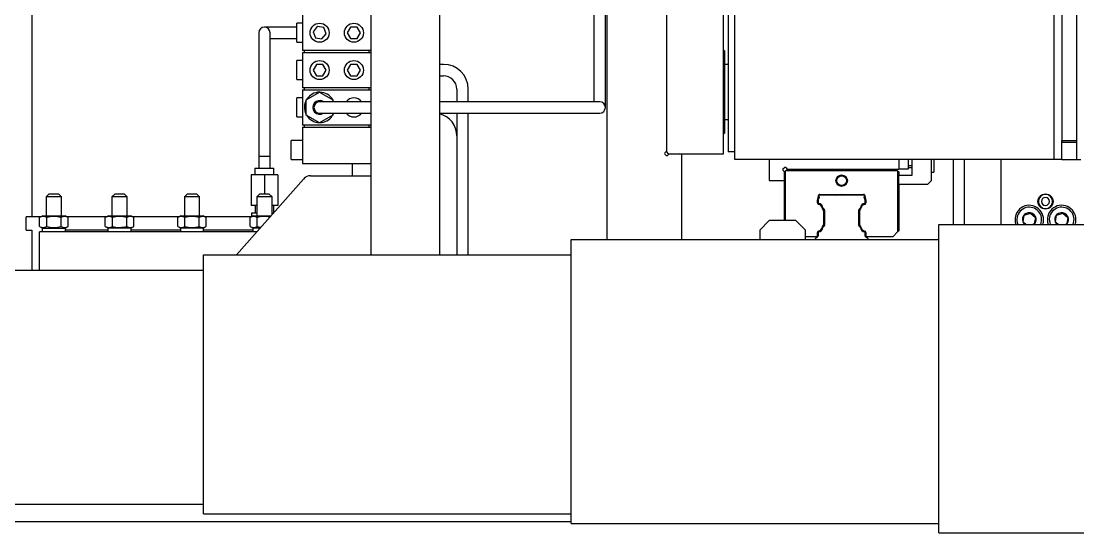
# Model space of a CAD drawing. Extents: x 387 to 958, y 84 to 319.
# Drawn here: x 517.87 to 546.03, y 115.59 to 129.23 of the extents above; entities that cross this region are included whole.
import ezdxf

# ---------------------------------------------------------------- set-up
doc = ezdxf.new("R2010")
doc.units = 0
doc.layers.get('0').update_dxf_attribs({"linetype": 'CONTINUOUS'})

msp = doc.modelspace()

# ---------------------------------------------------------------- linework, layer by layer
at = {"color": 7, "linetype": 'CONTINUOUS'}
for p, q in [((546.0051273, 125.538265), (546.0051273, 144.3224675)), ((545.3959099, 125.538265), (545.3959099, 143.3578733)), ((545.5989824, 143.5609458), (545.5989824, 125.995178)), ((546.0051273, 125.995178), (546.0051273, 143.5609458)), ((518.1588162, 135.8949604), (518.1588162, 124.0152215)), ((527.1955407, 122.9998592), (527.1955407, 134.9303662)), ((536.8922507, 125.538265), (536.8922507, 134.9811344)), ((536.587642, 125.6905693), (536.587642, 133.8134677)), ((535.0645985, 133.7416708), (535.0645985, 125.7623663)), ((533.1354101, 132.9504098), (533.1354101, 127.4369925)), ((529.0231928, 132.6965692), (529.0231928, 122.9998592)), ((533.4400188, 127.4369925), (533.4400188, 132.8488735)), ((533.490787, 123.4060041), (533.490787, 132.6965692)), ((536.7145623, 129.5545998), (536.7145623, 125.741042)), ((525.3678886, 129.3915649), (525.3678886, 128.447278)), ((524.8602074, 129.0717258), (524.3525263, 129.0717258)), ((525.2155842, 129.0717258), (524.8602074, 129.0717258)), ((525.2155842, 128.9194214), (525.2155842, 129.173262)), ((525.3678886, 129.173262), (525.2155842, 129.173262)), ((525.7622147, 129.0837738), (525.6511748, 128.9473958)), ((525.9358415, 129.0557994), (525.7622147, 129.0837738)), ((525.9984284, 128.8914471), (525.9358415, 129.0557994)), ((526.6506947, 129.0717258), (526.5627618, 128.9194214)), ((526.8265606, 129.0717258), (526.6506947, 129.0717258)), ((526.9144936, 128.9194214), (526.8265606, 129.0717258)), ((524.2002219, 128.9194214), (524.2002219, 128.4117403)), ((524.5048306, 128.4117403), (524.5048306, 128.9194214)), ((524.5048306, 128.7671171), (524.8602074, 128.7671171)), ((524.8602074, 128.7671171), (525.2155842, 128.7671171)), ((525.2155842, 128.6655809), (525.2155842, 128.9194214)), ((525.6511748, 128.9473958), (525.7137617, 128.7830434)), ((525.7137617, 128.7830434), (525.8873885, 128.7550691)), ((525.8873885, 128.7550691), (525.9984284, 128.8914471)), ((526.5627618, 128.9194214), (526.6506947, 128.7671171)), ((526.6506947, 128.7671171), (526.8265606, 128.7671171)), ((526.8265606, 128.7671171), (526.9144936, 128.9194214)), ((524.2002219, 128.4117403), (524.2002219, 125.633601)), ((524.5048306, 125.633601), (524.5048306, 128.4117403)), ((525.2155842, 128.6655809), (525.3678886, 128.6655809)), ((527.1955407, 128.447278), (525.3678886, 128.447278)), ((525.4186567, 128.3965099), (525.4186567, 128.447278)), ((527.1447726, 128.3965099), (527.1447726, 128.447278)), ((536.6231796, 128.4320475), (536.587642, 128.4675852)), ((536.6231796, 126.976048), (536.6231796, 128.4320475)), ((525.2155842, 127.9243664), (525.2155842, 128.178207)), ((525.3678886, 128.178207), (525.2155842, 128.178207)), ((525.3678886, 128.3965099), (527.1955407, 128.3965099)), ((525.3678886, 128.3965099), (525.3678886, 127.4522229)), ((525.2155842, 127.6705258), (525.2155842, 127.9243664)), ((525.7368686, 128.0766707), (525.6489357, 127.9243664)), ((525.6489357, 127.9243664), (525.7368686, 127.772062)), ((525.9127345, 128.0766707), (525.7368686, 128.0766707)), ((526.0006675, 127.9243664), (525.9127345, 128.0766707)), ((525.9127345, 127.772062), (526.0006675, 127.9243664)), ((526.6506947, 128.0766707), (526.5627618, 127.9243664)), ((526.5627618, 127.9243664), (526.6506947, 127.772062)), ((526.8265606, 128.0766707), (526.6506947, 128.0766707)), ((526.9144936, 127.9243664), (526.8265606, 128.0766707)), ((526.8265606, 127.772062), (526.9144936, 127.9243664)), ((529.1247291, 128.0766707), (529.0231928, 128.0766707)), ((536.7145623, 128.0766707), (536.6231796, 128.0766707)), ((525.2155842, 127.6705258), (525.3678886, 127.6705258)), ((525.7368686, 127.772062), (525.9127345, 127.772062)), ((526.6506947, 127.772062), (526.8265606, 127.772062)), ((529.0231928, 127.772062), (529.1247291, 127.772062)), ((527.1955407, 127.4522229), (525.3678886, 127.4522229)), ((525.3678886, 127.4014548), (527.1955407, 127.4014548)), ((525.3678886, 127.4014548), (525.3678886, 126.4571679)), ((525.4186567, 127.4014548), (525.4186567, 127.4522229)), ((525.4694248, 127.1344882), (525.8248016, 127.3396651)), ((525.8248016, 127.3396651), (526.1801784, 127.1344882)), ((527.1447726, 127.4014548), (527.1447726, 127.4522229)), ((529.4801059, 127.4166852), (529.4801059, 127.0816157)), ((529.7847146, 127.0816157), (529.7847146, 127.4166852)), ((533.1354101, 127.4369925), (533.1354101, 127.0816157)), ((533.4400188, 126.9293113), (533.4400188, 127.4369925)), ((525.2155842, 126.9293113), (525.2155842, 127.1831519)), ((525.3678886, 127.1831519), (525.2155842, 127.1831519)), ((525.4694248, 126.7241344), (525.4694248, 127.1344882)), ((526.3324827, 127.0816157), (525.8248016, 127.0816157)), ((526.1801784, 127.1344882), (526.1801784, 127.0816157)), ((527.1955407, 127.0816157), (526.3324827, 127.0816157)), ((532.7800333, 127.0816157), (529.0231928, 127.0816157)), ((533.2877145, 127.0816157), (532.7800333, 127.0816157)), ((525.2155842, 126.6754708), (525.2155842, 126.9293113)), ((525.8248016, 126.5189575), (525.4694248, 126.7241344)), ((525.8248016, 126.777007), (526.3324827, 126.777007)), ((526.1801784, 126.7241344), (525.8248016, 126.5189575)), ((526.1801784, 126.777007), (526.1801784, 126.7241344)), ((526.3324827, 126.777007), (527.1955407, 126.777007)), ((529.0231928, 126.777007), (532.7800333, 126.777007)), ((529.4801059, 126.777007), (529.4801059, 122.9998592)), ((529.7847146, 122.9998592), (529.7847146, 126.777007)), ((532.7800333, 126.777007), (533.2877145, 126.777007)), ((536.6231796, 126.2490186), (536.6231796, 126.976048)), ((525.2155842, 126.6754708), (525.3678886, 126.6754708)), ((527.1955407, 126.4571679), (525.3678886, 126.4571679)), ((525.4186567, 126.4063997), (525.4186567, 126.4571679)), ((527.1447726, 126.4063997), (527.1447726, 126.4571679)), ((536.6231796, 126.6043954), (536.7145623, 126.6043954)), ((525.3678886, 126.4063997), (527.1955407, 126.4063997)), ((525.3678886, 126.4063997), (525.3678886, 125.4367287)), ((536.587642, 126.2134809), (536.6231796, 126.2490186)), ((525.0632799, 125.538265), (525.0632799, 126.0459461)), ((525.3678886, 126.0459461), (525.0632799, 126.0459461)), ((545.5989824, 125.538265), (545.5989824, 126.0459461)), ((545.5989824, 126.0459461), (546.0051273, 126.0459461)), ((546.0051273, 125.995178), (545.5989824, 125.995178)), ((546.0051273, 125.538265), (546.0051273, 126.0459461)), ((524.2002219, 125.633601), (524.2763741, 125.633601)), ((524.2002219, 125.633601), (524.5048306, 125.633601)), ((524.2002219, 125.633601), (524.2002219, 125.3062547)), ((524.2763741, 125.633601), (524.5048306, 125.633601)), ((524.5048306, 125.3062547), (524.5048306, 125.633601)), ((535.0645985, 125.7623663), (535.0251102, 125.722878)), ((535.0251102, 125.6869795), (535.0610087, 125.651081)), ((535.0645985, 125.7413374), (535.0645985, 125.7623663)), ((535.0645985, 125.7413374), (535.1153666, 125.6905693)), ((535.0969071, 125.651081), (535.1363955, 125.6905693)), ((535.1153666, 125.6905693), (535.1363955, 125.6905693)), ((535.1363955, 125.6905693), (535.4199753, 125.6905693)), ((535.4707434, 125.6816175), (535.4199753, 125.6905693)), ((535.4199753, 125.6905693), (536.587642, 125.6905693)), ((535.4707434, 125.6816175), (535.4707434, 123.4060041)), ((536.8922507, 125.741042), (536.7145623, 125.741042)), ((525.0632799, 125.538265), (525.3678886, 125.538265)), ((525.3678886, 125.4367287), (527.1955407, 125.4367287)), ((526.6878595, 125.4367287), (526.6878595, 125.106736)), ((545.3959099, 125.538265), (536.8922507, 125.538265)), ((537.8060767, 125.538265), (537.8060767, 124.9798157)), ((538.1727333, 125.2880142), (538.2086318, 125.3239127)), ((538.2445303, 125.3239127), (538.2840186, 125.2844244)), ((541.2583085, 125.538265), (541.2583085, 125.2844244)), ((541.5121491, 125.538265), (541.5121491, 125.2844244)), ((541.5121491, 125.380832), (541.6136854, 125.380832)), ((541.5121491, 125.3300639), (541.6136854, 125.3300639)), ((541.6136854, 125.1269914), (541.6136854, 125.538265)), ((542.1213665, 125.538265), (542.1213665, 124.9746871)), ((542.1924419, 125.538265), (542.1924419, 125.2031436)), ((542.7051998, 125.538265), (542.7051998, 123.8121491)), ((543.0098085, 123.8121491), (543.0098085, 125.538265)), ((543.9744027, 125.538265), (543.9744027, 123.8121491)), ((545.5989824, 125.538265), (545.3959099, 125.538265)), ((545.5989824, 125.538265), (546.0051273, 125.538265)), ((546.0051273, 125.538265), (546.1066635, 125.538265)), ((524.3537298, 125.1285663), (523.998353, 125.1285663)), ((523.998353, 125.1285663), (523.998353, 124.3162765)), ((524.0986857, 125.3062547), (524.225606, 125.3062547)), ((524.0986857, 125.3062547), (524.0986857, 125.1285663)), ((524.225606, 125.3062547), (524.6063668, 125.3062547)), ((524.7091066, 125.1285663), (524.3537298, 125.1285663)), ((524.3537298, 125.1285663), (524.3537298, 124.6244389)), ((524.6063668, 125.1285663), (524.6063668, 125.3062547)), ((524.7091066, 125.1285663), (524.7091066, 124.3162765)), ((525.5839482, 125.106736), (527.1955407, 125.106736)), ((538.2122216, 125.2126274), (538.1727333, 125.2521158)), ((538.2122216, 125.2082722), (538.2426825, 125.2387331)), ((538.2122216, 124.9798157), (538.2122216, 125.2126274)), ((538.2528361, 125.2488867), (538.2426825, 125.2387331)), ((538.2426825, 123.9136853), (538.2426825, 125.2387331)), ((538.2528361, 125.2488867), (538.2883738, 125.2844244)), ((538.2528361, 125.2488867), (541.2176941, 125.2488867)), ((538.2840186, 125.2844244), (541.2583085, 125.2844244)), ((541.1821564, 125.2844244), (541.2176941, 125.2488867)), ((541.2278477, 125.2387331), (541.2176941, 125.2488867)), ((541.2278477, 125.2387331), (541.2583085, 125.2082722)), ((541.2278477, 125.2387331), (541.2278477, 123.6131381)), ((541.5121491, 125.2844244), (541.2583085, 125.2844244)), ((541.2583085, 125.2082722), (541.2583085, 125.1269914)), ((541.2583085, 125.1269914), (541.6136854, 125.1269914)), ((541.2583085, 124.8731509), (541.2583085, 125.1269914)), ((542.1213665, 125.2031436), (542.1924419, 125.2031436)), ((525.3936385, 125.0208754), (523.6097549, 122.9998592)), ((537.8060767, 124.9798157), (538.2122216, 124.9798157)), ((538.2122216, 124.9493548), (538.2122216, 124.9798157)), ((538.2325289, 124.9290476), (538.2122216, 124.9493548)), ((538.2122216, 123.9136853), (538.2122216, 124.9493548)), ((538.2325289, 123.9136853), (538.2325289, 124.9290476)), ((542.0198303, 124.8731509), (541.2583085, 124.8731509)), ((541.2583085, 124.8731509), (541.2583085, 123.6435989)), ((542.1213665, 124.9746871), (542.0198303, 124.8731509)), ((518.6208061, 124.6244389), (518.5395771, 124.5432099)), ((518.945722, 124.5432099), (518.5395771, 124.5432099)), ((518.5395771, 124.5432099), (518.5395771, 124.0406056)), ((518.6208061, 124.6244389), (518.864493, 124.6244389)), ((518.945722, 124.5432099), (518.864493, 124.6244389)), ((518.945722, 124.0406056), (518.945722, 124.5432099)), ((520.372306, 124.6244389), (520.2910771, 124.5432099)), ((520.697222, 124.5432099), (520.2910771, 124.5432099)), ((520.2910771, 124.5432099), (520.2910771, 124.0406056)), ((520.372306, 124.6244389), (520.615993, 124.6244389)), ((520.697222, 124.5432099), (520.615993, 124.6244389)), ((520.697222, 124.0406056), (520.697222, 124.5432099)), ((522.3014944, 124.6244389), (522.2202654, 124.5432099)), ((522.6264103, 124.5432099), (522.2202654, 124.5432099)), ((522.2202654, 124.5432099), (522.2202654, 124.0406056)), ((522.3014944, 124.6244389), (522.5451814, 124.6244389)), ((522.6264103, 124.5432099), (522.5451814, 124.6244389)), ((522.6264103, 124.0406056), (522.6264103, 124.5432099)), ((524.2306828, 124.6244389), (524.1494538, 124.5432099)), ((524.4413121, 124.5432099), (524.1494538, 124.5432099)), ((524.1494538, 124.5432099), (524.1494538, 124.0406056)), ((524.2306828, 124.6244389), (524.4057978, 124.6244389)), ((524.4057978, 124.6244389), (524.4743697, 124.6244389)), ((524.5555987, 124.5432099), (524.4413121, 124.5432099)), ((524.5555987, 124.5432099), (524.4743697, 124.6244389)), ((524.5555987, 124.0714346), (524.5555987, 124.5432099)), ((539.09051, 124.384829), (539.09051, 124.4689815)), ((539.1108173, 124.4691084), (539.1108173, 124.3849522)), ((539.1291637, 124.4979692), (539.1182521, 124.4870576)), ((539.1258201, 124.5594857), (539.1357335, 124.5224883)), ((540.3201909, 124.5914396), (539.1503392, 124.5914396)), ((539.1567102, 124.6117469), (540.31382, 124.6117469)), ((539.5507387, 124.6117469), (539.5669157, 124.5914396)), ((539.6043497, 124.5914396), (539.7395604, 124.6117469)), ((539.7738563, 124.5914396), (539.7209446, 124.608951)), ((539.8573612, 124.6117469), (539.8345591, 124.5914396)), ((540.3347967, 124.5224883), (540.3447101, 124.5594857)), ((540.3522781, 124.4870577), (540.3413665, 124.4979692)), ((540.3597129, 124.3849522), (540.3597129, 124.4691084)), ((540.3800202, 124.4689815), (540.3800202, 124.384829)), ((524.1494538, 124.3162765), (523.998353, 124.3162765)), ((524.1049112, 124.3162765), (524.1049112, 124.1121869)), ((524.7091066, 124.3162765), (524.5555987, 124.3162765)), ((524.6001413, 124.1218983), (524.6001413, 124.3162765)), ((539.2387143, 124.214418), (539.2270636, 124.2260687)), ((539.2400788, 124.2438752), (539.2664563, 124.2174976)), ((539.2783521, 124.1887789), (539.2783521, 123.790896)), ((540.1921781, 123.790896), (540.1921781, 124.1887789)), ((540.2040738, 124.2174977), (540.2304514, 124.2438752)), ((540.2434666, 124.2260687), (540.2318159, 124.214418)), ((518.4016896, 124.0152215), (518.0065119, 124.0152215)), ((518.0065119, 123.6598447), (518.0065119, 124.0152215)), ((518.4456561, 124.0406056), (518.3616067, 123.9920797)), ((518.3616067, 123.7591387), (518.3616067, 123.9920797)), ((518.4456561, 124.0406056), (518.9998534, 124.0406056)), ((518.5521282, 123.7591387), (518.5521282, 123.9920797)), ((518.933171, 123.7591387), (518.933171, 123.9920797)), ((518.9998534, 124.0406056), (519.039643, 124.0406056)), ((519.1236924, 123.9920797), (519.039643, 124.0406056)), ((520.1531896, 124.0152215), (519.0836095, 124.0152215)), ((519.1236924, 123.7591387), (519.1236924, 123.9920797)), ((520.197156, 124.0406056), (520.1131067, 123.9920797)), ((520.1131067, 123.7591387), (520.1131067, 123.9920797)), ((520.197156, 124.0406056), (520.791143, 124.0406056)), ((520.3036281, 123.7591387), (520.3036281, 123.9920797)), ((520.6846709, 123.7591387), (520.6846709, 123.9920797)), ((520.8751923, 123.9920797), (520.791143, 124.0406056)), ((522.0823779, 124.0152215), (520.8351095, 124.0152215)), ((520.8751923, 123.7591387), (520.8751923, 123.9920797)), ((522.1263444, 124.0406056), (522.0422951, 123.9920797)), ((522.0422951, 123.7591387), (522.0422951, 123.9920797)), ((522.1263444, 124.0406056), (522.6805418, 124.0406056)), ((522.2328165, 123.7591387), (522.2328165, 123.9920797)), ((522.6138593, 123.7591387), (522.6138593, 123.9920797)), ((522.6805418, 124.0406056), (522.7203314, 124.0406056)), ((522.8043807, 123.9920797), (522.7203314, 124.0406056)), ((524.0071187, 124.0152215), (522.7642978, 124.0152215)), ((522.8043807, 123.7591387), (522.8043807, 123.9920797)), ((524.0555328, 124.0406056), (523.9714835, 123.9920797)), ((523.9714835, 123.7591387), (523.9714835, 123.9920797)), ((524.1494538, 124.1121869), (524.0071187, 124.1121869)), ((524.0071187, 124.1121869), (524.0071187, 124.0126537)), ((524.0555328, 124.0406056), (524.528387, 124.0406056)), ((524.1620049, 123.7591387), (524.1620049, 123.9920797)), ((524.5915695, 124.1121869), (524.5555987, 124.1121869)), ((537.8060767, 123.9136853), (537.5522362, 123.6598447)), ((538.5168303, 123.9136853), (537.8060767, 123.9136853)), ((538.7706709, 123.6598447), (538.5168303, 123.9136853)), ((539.2580448, 123.8119249), (539.2580448, 124.16775)), ((540.2124854, 124.16775), (540.2124854, 123.8119249)), ((544.5700522, 123.8806294), (544.6023778, 124.0534989)), ((544.6023778, 124.0534989), (544.7682501, 124.1119389)), ((544.7682501, 124.1119389), (544.9017966, 123.9975093)), ((544.9017966, 123.9975093), (544.869471, 123.8246398)), ((545.4331102, 123.8806294), (545.4654358, 124.0534989)), ((545.4654358, 124.0534989), (545.631308, 124.1119389)), ((545.631308, 124.1119389), (545.7648546, 123.9975093)), ((545.7648546, 123.9975093), (545.732529, 123.8246398)), ((518.0065119, 123.6598447), (518.1588162, 123.6598447)), ((518.1588162, 123.6598447), (518.1588162, 122.5937143)), ((518.3616067, 123.7591387), (518.4456561, 123.7106128)), ((518.4329641, 123.7106128), (519.0523351, 123.7106128)), ((518.4329641, 123.7106128), (518.4329641, 123.6090766)), ((519.039643, 123.7106128), (519.1236924, 123.7591387)), ((519.0523351, 123.6090766), (519.0523351, 123.7106128)), ((520.184464, 123.6598447), (519.0523351, 123.6598447)), ((520.1131067, 123.7591387), (520.197156, 123.7106128)), ((520.803835, 123.7106128), (520.184464, 123.7106128)), ((520.184464, 123.7106128), (520.184464, 123.6090766)), ((520.791143, 123.7106128), (520.8751923, 123.7591387)), ((520.803835, 123.6090766), (520.803835, 123.7106128)), ((522.1136524, 123.6598447), (520.803835, 123.6598447)), ((522.0422951, 123.7591387), (522.1263444, 123.7106128)), ((522.7330234, 123.7106128), (522.1136524, 123.7106128)), ((522.1136524, 123.7106128), (522.1136524, 123.6090766)), ((522.7203314, 123.7106128), (522.8043807, 123.7591387)), ((522.7330234, 123.6090766), (522.7330234, 123.7106128)), ((524.0428408, 123.6598447), (522.7330234, 123.6598447)), ((523.9714835, 123.7591387), (524.0555328, 123.7106128)), ((524.2371134, 123.7106128), (524.0428408, 123.7106128)), ((524.0428408, 123.7106128), (524.0428408, 123.6090766)), ((524.1620049, 123.7591387), (524.2604398, 123.73704)), ((537.5522362, 123.6598447), (537.5522362, 123.4060041)), ((538.7706709, 123.4060041), (538.7706709, 123.6598447)), ((539.2270636, 123.7536062), (539.2387143, 123.7652569)), ((539.2664563, 123.7621773), (539.2400788, 123.7357998)), ((540.2304514, 123.7357998), (540.2040738, 123.7621772)), ((540.2318159, 123.7652569), (540.2434666, 123.7536062)), ((541.2583085, 123.6435989), (541.2278477, 123.6131381)), ((542.324439, 123.8121491), (552.1226852, 123.8121491)), ((542.324439, 115.5877144), (542.324439, 123.8121491)), ((544.6499731, 123.8121491), (544.5700522, 123.8806294)), ((544.869471, 123.8246398), (544.8340182, 123.8121491)), ((545.5130311, 123.8121491), (545.4331102, 123.8806294)), ((545.732529, 123.8246398), (545.6970761, 123.8121491)), ((518.3618887, 122.5937143), (518.3618887, 123.6090766)), ((524.1474908, 123.6090766), (518.3618887, 123.6090766)), ((532.5261928, 115.841555), (532.5261928, 123.4060041)), ((532.5261928, 123.4060041), (542.324439, 123.4060041)), ((538.7706709, 123.4897715), (539.0600492, 123.4897715)), ((539.0245115, 123.4088788), (539.0245115, 123.4060041)), ((539.09051, 123.4704319), (539.0448187, 123.444052)), ((539.0600492, 123.4897715), (539.0600492, 123.4923099)), ((539.0600492, 123.4923099), (539.09051, 123.4923099)), ((539.09051, 123.4923099), (539.09051, 123.5948459)), ((539.1108173, 123.5947227), (539.1108173, 123.5056051)), ((540.3597129, 123.5056051), (540.3597129, 123.5947227)), ((540.3800202, 123.5948459), (540.3800202, 123.4923099)), ((540.3800202, 123.4923099), (540.410481, 123.4923099)), ((540.4257115, 123.444052), (540.3800202, 123.4704319)), ((540.410481, 123.4923099), (540.410481, 123.4897715)), ((540.410481, 123.4897715), (541.0612587, 123.4897715)), ((540.4460187, 123.4060041), (540.4460187, 123.4088788)), ((541.0722766, 123.4912946), (541.1060042, 123.4912946)), ((541.1060042, 123.4912946), (541.2278477, 123.6131381)), ((522.7279466, 122.9998592), (532.5261928, 122.9998592)), ((522.7279466, 116.0953956), (522.7279466, 122.9998592)), ((512.9297004, 122.5937143), (522.7279466, 122.5937143)), ((512.9297004, 116.3492362), (522.7279466, 116.3492362)), ((522.7279466, 116.0953956), (532.5261928, 116.0953956)), ((503.8929759, 115.8923231), (532.5261928, 115.8923231)), ((532.5261928, 115.841555), (542.324439, 115.841555)), ((542.324439, 115.5877144), (552.1226852, 115.5877144))]:
    msp.add_line(p, q, dxfattribs=at)
for centre, radius in [((525.8248016, 128.9194214), 0.2538406), ((526.7386277, 128.9194214), 0.2538406), ((525.8248016, 127.9243664), 0.2538406), ((526.7386277, 127.9243664), 0.2538406), ((539.7352651, 124.9772773), 0.1523043), ((539.7352651, 124.9772773), 0.1269203), ((545.1674534, 124.4213664), 0.2030725)]:
    msp.add_circle(centre, radius, dxfattribs=at)
at = {"color": 7, "linetype": 'CONTINUOUS', "extrusion": (5.85051e-15, 2.11045e-13, -1)}
msp.add_circle((-545.1674534, 124.4213664), 0.1903804, dxfattribs=at)
at = {"color": 7, "linetype": 'CONTINUOUS', "extrusion": (5.47392e-15, 2.09706e-13, -1)}
msp.add_circle((-545.1674534, 124.4213664), 0.106613, dxfattribs=at)
at = {"color": 7, "linetype": 'CONTINUOUS'}
for centre, radius, start, end in [((524.3525263, 128.9194214), 0.1523043, 0, 180), ((529.1247291, 127.4166852), 0.6599855, 0, 90), ((529.1247291, 127.4166852), 0.3553768, 0, 90), ((525.8248016, 126.9293113), 0.4061449, 91.04497563, 146.37283684), ((525.8248016, 126.9293113), 0.4061449, 31.04497563, 88.95502437), ((525.8248016, 126.9293113), 0.4061449, 152.31285492, 178.5554176), ((525.8248016, 126.9293113), 0.1827652, 60, 303.55730976), ((525.8248016, 126.9293113), 0.1776884, 58.99728087, 239.1042558), ((525.8248016, 126.9293113), 0.1523043, 90, 180), ((525.8248016, 126.9293113), 0.1523043, 90, 180), ((525.8248016, 126.9293113), 0.1827652, 56.44269024, 60), ((525.8248016, 126.9293113), 0.4061449, 21.90811904, 27.37359027), ((526.7386277, 126.9293113), 0.2538406, 90, 143.13010235), ((526.7386277, 126.9293113), 0.2538406, 36.86989765, 90), ((533.2877145, 126.9293113), 0.1523043, 0, 90), ((525.8248016, 126.9293113), 0.4061449, 178.5554176, 206.63248825), ((525.8248016, 126.9293113), 0.1523043, 180, 270), ((525.8248016, 126.9293113), 0.1776884, 239.1042558, 301.00271913), ((525.8248016, 126.9293113), 0.4061449, 331.04497563, 337.97568716), ((526.7386277, 126.9293113), 0.2538406, 216.86989765, 323.13010235), ((528.8708885, 126.1677896), 0.6092174, 0, 75.52248781), ((533.2877145, 126.9293113), 0.1523043, 270, 0), ((525.8248016, 126.9293113), 0.4061449, 211.04497563, 268.95502437), ((525.8248016, 126.9293113), 0.4061449, 271.04497563, 325.95272498), ((535.0430594, 125.7049287), 0.0253841, 135, 225), ((535.0789579, 125.6690302), 0.0253841, 225, 315), ((538.226581, 125.3059635), 0.0253841, 45, 135), ((525.5839482, 124.8528954), 0.2538406, 90, 138.5662293), ((538.1906826, 125.270065), 0.0253841, 135, 225), ((539.1412782, 124.4689815), 0.0507681, 146.934419, 180), ((539.0434223, 124.5326893), 0.0659985, 326.93440307, 14.02077972), ((539.1567102, 124.5609788), 0.0507681, 90.00000851, 194.02078946), ((539.1362013, 124.4691084), 0.0253841, 135.00009876, 180), ((539.1503392, 124.5660556), 0.0253841, 89.99997539, 195.00005664), ((539.1112144, 124.5159184), 0.0253841, 315.00006381, 15.00005702), ((540.31382, 124.5609788), 0.0507681, 345.97921054, 89.99999149), ((540.320191, 124.5660556), 0.0253841, 344.99994336, 90.00002461), ((540.3593158, 124.5159184), 0.025384, 164.99993066, 224.99996203), ((540.3343289, 124.4691084), 0.0253841, 0, 45.0000633), ((540.4271079, 124.5326892), 0.0659985, 165.979214, 213.065581), ((540.329252, 124.4689815), 0.0507681, 0, 33.06560533), ((539.1311245, 124.384829), 0.0406145, 180, 257.94440121), ((539.1260477, 124.3849522), 0.0152304, 180, 257.98148208), ((539.0976176, 124.2279399), 0.1198128, 9.63381422, 77.94440416), ((539.0926423, 124.2280415), 0.1451968, 9.545311, 77.98148), ((539.2557824, 124.2547875), 0.0406145, 189.633818, 225), ((539.2508484, 124.2546447), 0.0152304, 189.54530839, 224.9999896), ((539.1920463, 124.16775), 0.0659985, 0, 45), ((539.2377376, 124.1887788), 0.0406145, 0, 45.00004304), ((540.2327926, 124.1887789), 0.0406145, 135, 180), ((540.2784839, 124.16775), 0.0659985, 135, 180), ((540.2196818, 124.2546447), 0.0152304, 315, 350.454689), ((540.3778879, 124.2280414), 0.1451968, 102.01851812, 170.45467069), ((540.2147478, 124.2547875), 0.0406145, 314.99994981, 350.3662003), ((540.3729126, 124.2279399), 0.1198128, 102.055598, 170.366182), ((540.3444825, 124.3849522), 0.0152304, 282.01852, 0), ((540.3394057, 124.384829), 0.0406145, 282.05559879, 0), ((544.7359244, 123.9390694), 0.3807609, 0, 199.47122063), ((544.7359244, 123.9390694), 0.3299927, 337.38013505, 169.40833125), ((545.5989824, 123.9390694), 0.3807609, 0, 199.47122063), ((545.5989824, 123.9390694), 0.3299927, 337.38013505, 169.40833125), ((518.4562489, 123.8545996), 0.1676115, 55.10791046, 124.37814202), ((518.7419427, 123.3949885), 0.6269658, 72.24147864, 107.62290994), ((519.030012, 123.8353715), 0.1842162, 59.43370728, 121.71484229), ((520.2077489, 123.8545996), 0.1676115, 55.10791044, 124.37814202), ((520.4936923, 123.3883806), 0.6331867, 72.44536643, 107.46786187), ((520.7793131, 123.8545996), 0.1676115, 55.10791047, 124.378142), ((522.1369373, 123.8545996), 0.1676115, 55.10791045, 124.37814202), ((522.422631, 123.3949885), 0.6269658, 72.24147864, 107.62290994), ((522.7107003, 123.8353715), 0.1842162, 59.43370726, 121.7148423), ((524.0663441, 123.8517086), 0.1698677, 55.72615084, 123.94786673), ((524.3482012, 123.4168326), 0.6046307, 75.94249721, 107.93576613), ((544.7359244, 123.9390694), 0.3299927, 169.40833125, 202.61986495), ((544.7359244, 123.9390694), 0.1827652, 169.40833125, 223.98296313), ((544.7359244, 123.9390694), 0.1827652, 316.01703687, 169.40833125), ((544.7359244, 123.9390694), 0.3807609, 340.52877937, 0), ((545.5989824, 123.9390694), 0.3299927, 169.40833125, 202.61986495), ((545.5989824, 123.9390694), 0.1827652, 169.40833125, 223.98296313), ((545.5989824, 123.9390694), 0.1827652, 316.01703687, 169.40833125), ((545.5989824, 123.9390694), 0.3807609, 340.52877937, 0), ((518.457486, 123.8966188), 0.1676115, 235.10791043, 304.37814203), ((518.7433564, 124.3562299), 0.6269658, 252.24147864, 287.62290994), ((519.0288317, 123.8995098), 0.1698677, 235.72615083, 303.94786674), ((520.2089859, 123.8966188), 0.1676115, 235.10791046, 304.37814201), ((520.4923435, 124.4001797), 0.6692708, 253.62208986, 286.70048892), ((520.7805501, 123.8966188), 0.1676115, 235.10791047, 304.378142), ((522.1381743, 123.8966188), 0.1676115, 235.10791045, 304.37814202), ((522.4240448, 124.3562299), 0.6269658, 252.24147865, 287.62290994), ((522.7095201, 123.8995098), 0.1698677, 235.72615085, 303.94786671), ((524.0651638, 123.9158469), 0.1842162, 239.4337072, 301.71484237), ((539.1311245, 123.5948459), 0.0406145, 102.055598, 180), ((539.0976176, 123.751735), 0.1198128, 282.05560077, 350.36619661), ((539.0926423, 123.7516335), 0.1451968, 282.0185217, 350.45469176), ((539.2557824, 123.7248874), 0.0406145, 135.0000511, 170.3662003), ((539.2508484, 123.7250302), 0.0152304, 134.99998696, 170.454673), ((539.1920463, 123.8119249), 0.0659985, 315, 0), ((539.2377376, 123.7908961), 0.0406145, 314.99995696, 0), ((540.2327926, 123.790896), 0.0406145, 180, 225), ((540.2784839, 123.8119249), 0.0659985, 180, 225), ((540.2196818, 123.7250302), 0.0152304, 9.545311, 45), ((540.3778879, 123.7516335), 0.1451968, 189.54530824, 257.9814783), ((540.2147478, 123.7248874), 0.0406145, 9.6338872, 45.00007089), ((540.3729126, 123.751735), 0.1198128, 189.633818, 257.944402), ((540.3394057, 123.5948459), 0.0406145, 0, 77.94440121), ((539.065126, 123.4088788), 0.0406145, 120, 180), ((539.0702028, 123.5056051), 0.0406145, 300, 0), ((539.1260477, 123.5947227), 0.0152304, 102.01852, 180), ((540.3444825, 123.5947227), 0.0152304, 0, 77.98148), ((540.4003274, 123.5056051), 0.0406145, 180, 240), ((540.4054042, 123.4088789), 0.0406145, 0, 60), ((541.0612587, 123.530386), 0.0406145, 270, 285.74054853)]:
    msp.add_arc(centre, radius, start, end, dxfattribs=at)

doc.saveas('drawing.dxf')
